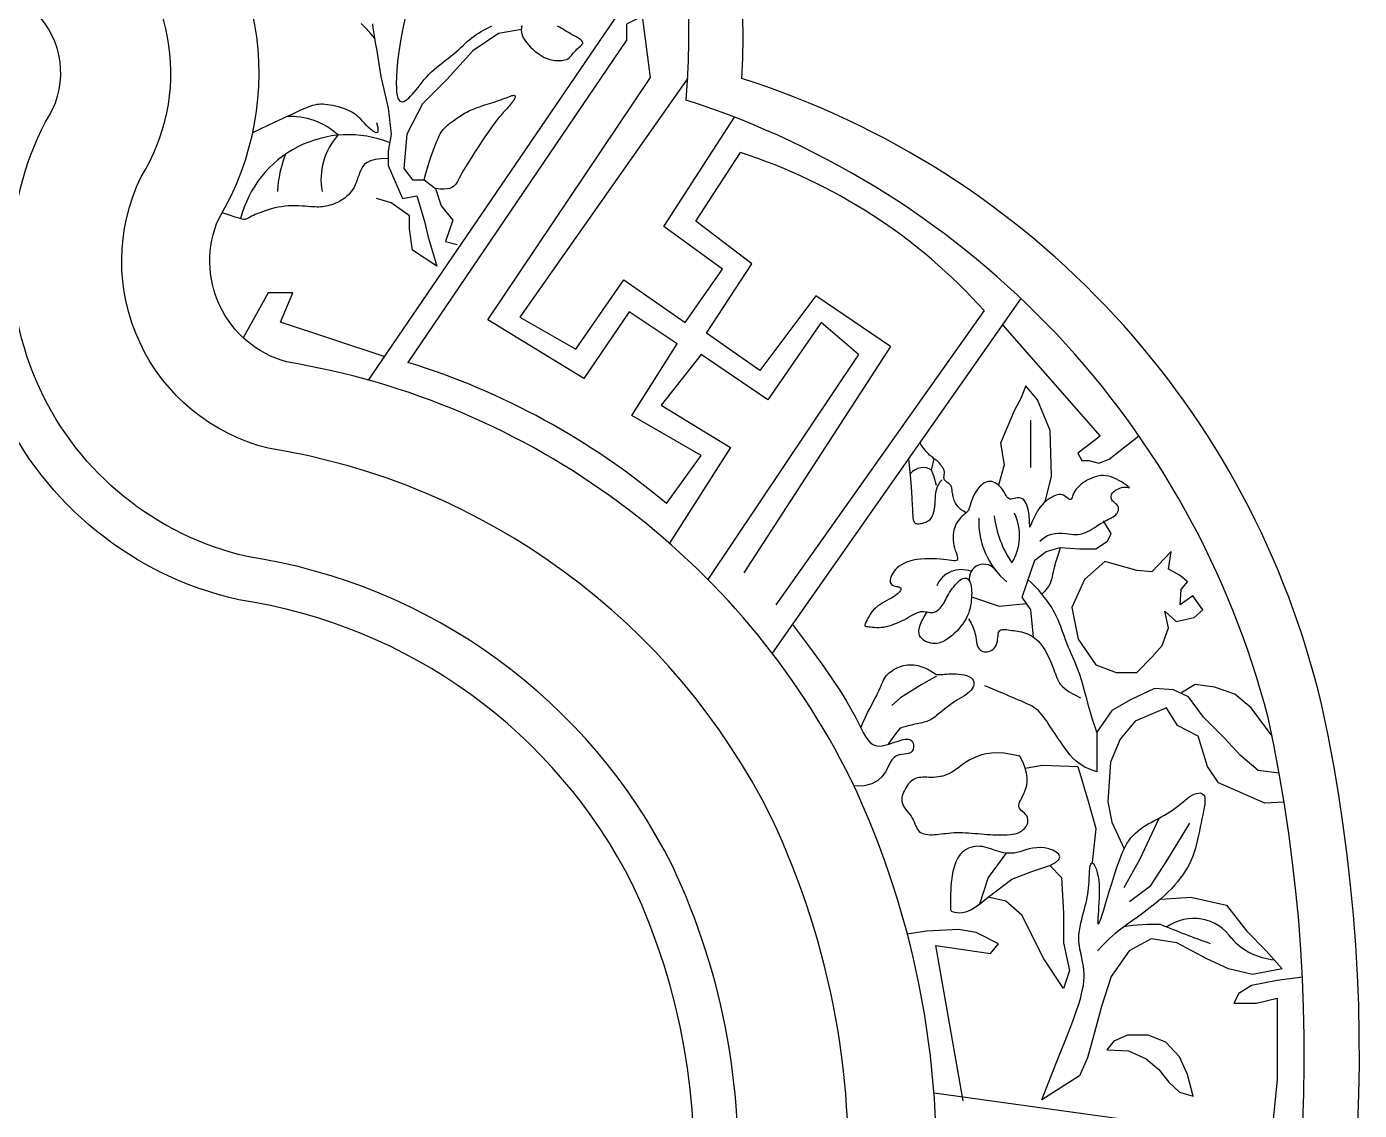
# Model space of a CAD drawing. Extents: x -66030 to 95157, y -13132 to 45879.
# Drawn here: x 25891 to 26495, y 13818 to 14310 of the extents above; entities that cross this region are included whole.
import ezdxf

# ---------------------------------------------------------------- set-up
doc = ezdxf.new("R2010")
doc.units = 0
doc.header["$LTSCALE"] = 100
doc.header["$MEASUREMENT"] = 0
for name, color, linetype in [('3', 11, 'CONTINUOUS'), ('4', 121, 'CONTINUOUS'), ('7', 105, 'CONTINUOUS')]:
    doc.layers.add(name, color=color, linetype=linetype)

# ---------------------------------------------------------------- blocks, each defined once
blk = doc.blocks.new('窗-064')
at = {"layer": '3'}
for points in [[(379.11, 1460.02, 0.125096), (82.51, 1540.83, 0.246226), (-582.47, 1150.55, 0.263392), (-638.54, 530.87, 0.244254), (-189.37, 119.63, 0.094728), (40.45, 107.47, 0.229302), (460.49, 195.21, 0.299851), (744.37, 931.32, 0.257018), (480.15, 1211.55, 0.245877)], [(258.21, 275.66, 0.056171), (374.67, 329.94, 0.100571), (525.28, 505.18, 0.264454), (554.96, 903.36, 0.241063), (298.76, 1092.72, -0.456969), (268.04, 1157.7, 0.370609), (239.49, 1323.16, 0.165573), (66.06, 1355.1, 0.181697), (-310.31, 1189.25, 0.216134), (-501.54, 799.61, 0.12446), (-434.82, 522.55, 0.140784), (-236.16, 321.06, 0.124254), (-143.2, 281.96, 0.146763), (39.28, 286.51, 0.143216)], [(227.97, 381.57, 0.05011), (312.04, 420.63, 0.099746), (431.49, 562.89, 0.267512), (456, 855.31, 0.244076), (277.18, 984.76, -0.494799), (172.3, 1212.21, 0.306539), (173.76, 1233.26, 0.151695), (77.53, 1245.54, 0.187203), (-236.76, 1107.29, 0.218426), (-391.56, 797.3, 0.123451), (-337.83, 574.45, 0.145516), (-174.96, 412.93, 0.15666), (-120.87, 390.01, 0.201741), (39.36, 405.81, 0.174671)]]:
    blk.add_lwpolyline(points, format="xyb", close=True, dxfattribs=at)
for points in [[(338.69, 1239.63), (336.56, 1242.22), (334.53, 1244.41), (332.62, 1246.24)], [(337.84, 1246.09), (338.02, 1244.34), (338.25, 1242.51), (338.52, 1240.61), (338.85, 1238.66), (339.25, 1236.67), (339.71, 1234.67)], [(476.8, 1291.08), (335.87, 1084.51)], [(352.88, 1250.42), (351.55, 1244.05), (350.52, 1238.39), (349.76, 1233.39), (349.22, 1229.03), (348.87, 1225.24), (348.68, 1221.99), (348.6, 1219.23), (348.64, 1216.93), (348.78, 1215.05), (349.01, 1213.56), (349.34, 1212.43), (349.74, 1211.62), (350.22, 1211.1), (350.76, 1210.84), (351.37, 1210.8), (352.03, 1210.95), (352.73, 1211.3), (353.48, 1211.8), (354.26, 1212.46), (355.07, 1213.24), (355.9, 1214.12), (356.75, 1215.1), (357.61, 1216.15), (358.49, 1217.26), (359.4, 1218.41), (360.34, 1219.59), (361.32, 1220.79), (362.34, 1221.98), (363.43, 1223.17), (364.57, 1224.32), (365.79, 1225.44), (367.05, 1226.53), (368.36, 1227.58), (369.68, 1228.61), (371, 1229.62), (372.3, 1230.61), (373.57, 1231.59), (374.78, 1232.57), (375.93, 1233.54), (377.02, 1234.51), (378.06, 1235.47), (379.06, 1236.4), (380.03, 1237.32), (381, 1238.2), (381.96, 1239.04), (382.93, 1239.83), (383.92, 1240.58), (384.93, 1241.29), (385.99, 1241.96), (387.08, 1242.61), (388.23, 1243.25), (389.43, 1243.88), (390.7, 1244.51), (392.05, 1245.15)], [(405.56, 1245.36), (405.48, 1244.67), (405.41, 1243.95), (405.38, 1243.2), (405.42, 1242.4), (405.56, 1241.56), (405.84, 1240.67), (406.28, 1239.73), (406.9, 1238.72), (407.68, 1237.68), (408.59, 1236.63), (409.59, 1235.59), (410.65, 1234.59), (411.74, 1233.64), (412.83, 1232.78), (413.88, 1232.02), (414.86, 1231.4), (415.79, 1230.89), (416.66, 1230.48), (417.49, 1230.17), (418.29, 1229.93), (419.07, 1229.75), (419.84, 1229.62), (420.61, 1229.53), (421.39, 1229.46), (422.17, 1229.42), (422.95, 1229.42), (423.71, 1229.46), (424.45, 1229.56), (425.16, 1229.73), (425.84, 1229.97), (426.48, 1230.29), (427.06, 1230.7), (427.61, 1231.18), (428.13, 1231.72), (428.62, 1232.3), (429.11, 1232.89), (429.59, 1233.49), (430.09, 1234.08), (430.6, 1234.63), (431.14, 1235.13), (431.68, 1235.6), (432.19, 1236.03), (432.64, 1236.43), (433, 1236.82), (433.23, 1237.21), (433.31, 1237.59), (433.21, 1237.99), (432.91, 1238.41), (432.42, 1238.84), (431.79, 1239.29), (431.04, 1239.75), (430.21, 1240.23), (429.33, 1240.71), (428.44, 1241.19), (427.56, 1241.68), (426.73, 1242.17), (425.93, 1242.65), (425.14, 1243.14), (424.35, 1243.63), (423.53, 1244.12), (422.66, 1244.61), (421.73, 1245.1)], [(471.27, 1028.45), (487, 1050.21), (455.54, 1068.34), (476.11, 1100.97), (454.33, 1115.47), (433.76, 1085.26), (390.19, 1111.85), (464.01, 1221.84), (460.38, 1249.63), (453.12, 1246.01), (453.12, 1238.76), (353.89, 1092.51)], [(405.4, 1243.57), (395.09, 1241.68), (383.36, 1233.87), (371.63, 1220.85), (360.55, 1209.79), (353.39, 1196.12), (352.08, 1180.5), (355.99, 1175.29), (361.21, 1175.29), (366.42, 1171.39), (369.03, 1163.58), (374.24, 1157.07), (370.98, 1147.31), (376.19, 1146)], [(339.48, 1235.67), (341.66, 1222.15), (344.91, 1207.83), (346.22, 1196.12), (344.91, 1188.31), (344.91, 1181.8), (351.43, 1166.83), (351.43, 1166.83), (357.95, 1168.13), (361.21, 1157.07), (363.16, 1149.26), (365.12, 1142.75), (367.07, 1136.24)], [(480.94, 1221.51), (404.71, 1113.06), (430.13, 1098.55), (451.91, 1129.98), (479.74, 1110.64), (496.68, 1134.81), (470.06, 1154.15), (502.2, 1203.73)], [(361.21, 1175.29), (362.02, 1178.15), (362.82, 1180.83), (363.6, 1183.33), (364.35, 1185.63), (365.07, 1187.74), (365.75, 1189.65), (366.39, 1191.35), (367, 1192.85), (367.56, 1194.14), (368.08, 1195.23), (368.58, 1196.17), (369.05, 1196.96), (369.51, 1197.64), (369.97, 1198.22), (370.43, 1198.75), (370.9, 1199.23), (371.4, 1199.69), (371.91, 1200.13), (372.43, 1200.57), (372.98, 1200.99), (373.54, 1201.42), (374.11, 1201.84), (374.69, 1202.26), (375.29, 1202.68), (375.9, 1203.11), (376.52, 1203.55), (377.16, 1203.98), (377.81, 1204.42), (378.49, 1204.85), (379.19, 1205.28), (379.92, 1205.69), (380.68, 1206.1), (381.47, 1206.5), (382.29, 1206.88), (383.15, 1207.25), (384.03, 1207.61), (384.95, 1207.96), (385.89, 1208.31), (386.86, 1208.65), (387.85, 1208.99), (388.86, 1209.32), (389.89, 1209.65), (390.93, 1209.98), (391.98, 1210.31), (393.02, 1210.65), (394.06, 1210.99), (395.08, 1211.34), (396.09, 1211.69), (397.06, 1212.06), (397.99, 1212.42), (398.88, 1212.76), (399.69, 1213.07), (400.43, 1213.33), (401.08, 1213.53), (401.62, 1213.65), (402.04, 1213.69), (402.34, 1213.63), (402.52, 1213.47), (402.58, 1213.23), (402.55, 1212.91), (402.43, 1212.53), (402.22, 1212.09), (401.95, 1211.61), (401.61, 1211.09), (401.23, 1210.54), (400.8, 1209.97), (400.34, 1209.39), (399.84, 1208.8), (399.33, 1208.2), (398.8, 1207.6), (398.26, 1207), (397.73, 1206.42), (397.19, 1205.85), (396.64, 1205.25), (396.04, 1204.59), (395.39, 1203.82), (394.64, 1202.91), (393.78, 1201.8), (392.78, 1200.47), (391.63, 1198.87), (390.3, 1196.98), (388.84, 1194.85), (387.3, 1192.56), (385.72, 1190.19), (384.17, 1187.81), (382.69, 1185.5), (381.33, 1183.33), (380.14, 1181.38), (379.17, 1179.7), (378.38, 1178.29), (377.74, 1177.1), (377.22, 1176.1), (376.78, 1175.25), (376.39, 1174.53), (376, 1173.9), (375.59, 1173.33), (375.12, 1172.78), (374.54, 1172.27), (373.82, 1171.83), (372.9, 1171.48), (371.74, 1171.24), (370.3, 1171.13), (368.54, 1171.17), (366.42, 1171.39)], [(339.7, 1201.33), (340.2, 1199.08), (340.28, 1197.63), (340.02, 1196.87), (339.47, 1196.68), (338.72, 1196.93), (337.82, 1197.53), (336.86, 1198.34), (335.9, 1199.27), (335, 1200.19), (334.14, 1201.11), (333.31, 1202), (332.48, 1202.86), (331.63, 1203.68), (330.74, 1204.47), (329.78, 1205.2), (328.73, 1205.88), (327.58, 1206.5), (326.34, 1207.06), (325.04, 1207.57), (323.71, 1208.01), (322.36, 1208.4), (321.04, 1208.73), (319.75, 1209.02), (318.52, 1209.24), (317.39, 1209.42), (316.32, 1209.55), (315.32, 1209.61), (314.36, 1209.62), (313.42, 1209.57), (312.49, 1209.46), (311.56, 1209.28), (310.6, 1209.03), (309.6, 1208.71), (308.56, 1208.33), (307.48, 1207.89), (306.36, 1207.41), (305.2, 1206.89), (304, 1206.34), (302.76, 1205.76), (301.47, 1205.18), (300.14, 1204.58), (298.69, 1203.93), (297.04, 1203.19), (295.14, 1202.31), (292.9, 1201.26), (290.24, 1199.99), (287.1, 1198.45), (283.39, 1196.6)], [(572.92, 1099.76), (539.04, 1122.73), (513.62, 1088.88), (489.42, 1105.81), (509.99, 1137.23), (484.58, 1156.57), (504.89, 1187.73)], [(344.91, 1185.05), (341.62, 1184.92), (338.99, 1184.55), (336.95, 1183.98), (335.41, 1183.24), (334.26, 1182.38), (333.44, 1181.42), (332.84, 1180.4), (332.37, 1179.36), (331.96, 1178.33), (331.59, 1177.32), (331.23, 1176.33), (330.88, 1175.35), (330.53, 1174.4), (330.15, 1173.48), (329.74, 1172.58), (329.28, 1171.71), (328.76, 1170.87), (328.18, 1170.07), (327.55, 1169.3), (326.87, 1168.57), (326.15, 1167.88), (325.38, 1167.23), (324.58, 1166.63), (323.74, 1166.07), (322.87, 1165.57), (321.98, 1165.11), (321.07, 1164.71), (320.17, 1164.35), (319.26, 1164.04), (318.38, 1163.77), (317.51, 1163.54), (316.68, 1163.36), (315.88, 1163.22), (315.1, 1163.11), (314.33, 1163.04), (313.53, 1163.01), (312.69, 1163), (311.79, 1163.02), (310.81, 1163.07), (309.73, 1163.14), (308.53, 1163.23), (307.22, 1163.33), (305.83, 1163.42), (304.36, 1163.5), (302.84, 1163.54), (301.28, 1163.54), (299.7, 1163.48), (298.11, 1163.36), (296.52, 1163.16), (294.96, 1162.89), (293.44, 1162.56), (291.96, 1162.18), (290.53, 1161.77), (289.17, 1161.33), (287.89, 1160.88), (286.7, 1160.43), (285.61, 1159.99), (284.62, 1159.56), (283.73, 1159.16), (282.94, 1158.78), (282.25, 1158.43), (281.65, 1158.11), (281.14, 1157.84), (280.73, 1157.61), (280.39, 1157.44), (280.01, 1157.35), (279.45, 1157.37), (278.6, 1157.55), (277.32, 1157.9), (275.48, 1158.46), (272.94, 1159.27), (269.58, 1160.35)], [(367.07, 1136.24), (355.99, 1143.4), (354.69, 1153.16), (354.69, 1159.02), (346.22, 1164.88), (339.7, 1166.83)], [(343.16, 1095.21), (296.02, 1110.7), (301.58, 1124.03), (290.46, 1124.03), (279.17, 1103.69)], [(632.19, 1121.5), (519.32, 960.5)], [(615.42, 1116.05), (520.88, 982.52)], [(558.4, 1096.14), (541.46, 1110.64), (517.25, 1075.59), (487, 1096.14), (468.85, 1073.17), (500.31, 1053.83), (472.59, 1010.45)], [(623.78, 1109.5), (668.21, 1059.05), (658.03, 1051.35), (659.88, 1047.96), (662.97, 1047.96), (667.6, 1046.72), (672.23, 1048.57), (677.16, 1052.58), (685.73, 1059.21)], [(558.4, 1096.14), (490.04, 994.03)], [(572.92, 1099.76), (506.36, 997.03)], [(643.23, 1029.28), (645.99, 1040.82), (645.41, 1061.61), (639.63, 1075.47), (634.43, 1081.83), (632.11, 1076.05), (629.22, 1070.85), (622.86, 1055.84), (624.6, 1046.02), (622.02, 1036.86)], [(636.74, 1044.86), (636.74, 1054.68), (636.74, 1066.23)], [(607.25, 1024.26), (606.09, 1024.99), (605.12, 1025.67), (604.33, 1026.31), (603.69, 1026.93), (603.18, 1027.53), (602.77, 1028.11), (602.44, 1028.69), (602.17, 1029.27), (601.94, 1029.85), (601.74, 1030.43), (601.57, 1031.01), (601.42, 1031.59), (601.3, 1032.16), (601.2, 1032.71), (601.11, 1033.24), (601.04, 1033.75), (600.98, 1034.24), (600.92, 1034.69), (600.85, 1035.13), (600.77, 1035.54), (600.66, 1035.93), (600.51, 1036.3), (600.31, 1036.65), (600.06, 1036.98), (599.75, 1037.3), (599.39, 1037.6), (599.01, 1037.9), (598.62, 1038.2), (598.25, 1038.49), (597.91, 1038.79), (597.62, 1039.11), (597.4, 1039.43), (597.27, 1039.78), (597.22, 1040.14), (597.22, 1040.51), (597.26, 1040.89), (597.32, 1041.27), (597.39, 1041.66), (597.44, 1042.05), (597.46, 1042.43), (597.44, 1042.81), (597.37, 1043.17), (597.27, 1043.53), (597.13, 1043.89), (596.96, 1044.24), (596.77, 1044.58), (596.56, 1044.92), (596.34, 1045.26), (596.1, 1045.59), (595.86, 1045.92), (595.61, 1046.25), (595.34, 1046.57), (595.06, 1046.88), (594.77, 1047.19), (594.45, 1047.5), (594.11, 1047.79), (593.76, 1048.08), (593.38, 1048.37), (592.98, 1048.67), (592.56, 1048.97), (592.13, 1049.3), (591.68, 1049.66), (591.21, 1050.04), (590.72, 1050.48), (590.22, 1050.95), (589.71, 1051.49), (589.18, 1052.08), (588.64, 1052.74), (588.08, 1053.46), (587.52, 1054.26), (586.94, 1055.14), (586.35, 1056.1)], [(581.15, 1048.68), (581.73, 1042.8), (582.16, 1037.89), (582.47, 1033.84), (582.68, 1030.56), (582.82, 1027.92), (582.91, 1025.84), (582.99, 1024.21), (583.07, 1022.92), (583.18, 1021.89), (583.32, 1021.07), (583.51, 1020.44), (583.74, 1019.97), (584.03, 1019.65), (584.37, 1019.45), (584.78, 1019.34), (585.25, 1019.31), (585.79, 1019.32), (586.39, 1019.37), (587.02, 1019.47), (587.67, 1019.62), (588.32, 1019.8), (588.95, 1020.02), (589.54, 1020.28), (590.07, 1020.57), (590.53, 1020.9), (590.93, 1021.26), (591.26, 1021.65), (591.54, 1022.04), (591.78, 1022.45), (591.98, 1022.87), (592.15, 1023.28), (592.29, 1023.69), (592.43, 1024.08), (592.55, 1024.47), (592.66, 1024.85), (592.76, 1025.22), (592.84, 1025.6), (592.92, 1025.99), (592.99, 1026.39), (593.05, 1026.8), (593.1, 1027.23), (593.14, 1027.69), (593.18, 1028.19), (593.22, 1028.72), (593.26, 1029.31), (593.3, 1029.95), (593.35, 1030.65), (593.41, 1031.43), (593.47, 1032.28), (593.58, 1033.2), (593.75, 1034.17), (594, 1035.17), (594.37, 1036.2), (594.88, 1037.22), (595.55, 1038.24), (596.42, 1039.23)], [(593.82, 1036.63), (592.61, 1040.96), (591.57, 1043.56), (592.79, 1048.81)], [(591.57, 1043.56), (590.52, 1044.25), (589.33, 1044.65), (588.05, 1044.78), (586.72, 1044.66), (585.39, 1044.3), (584.11, 1043.72), (582.91, 1042.94), (581.84, 1041.98)], [(640.79, 1011.36), (642.53, 1012.85), (644.28, 1013.89), (646.02, 1014.56), (647.72, 1014.92), (649.37, 1015.04), (650.93, 1015), (652.4, 1014.86), (653.75, 1014.69), (654.97, 1014.54), (656.07, 1014.45), (657.07, 1014.41), (658.01, 1014.44), (658.9, 1014.53), (659.76, 1014.71), (660.62, 1014.96), (661.51, 1015.31), (662.43, 1015.75), (663.39, 1016.28), (664.38, 1016.86), (665.38, 1017.48), (666.38, 1018.11), (667.38, 1018.75), (668.36, 1019.36), (669.32, 1019.93), (670.24, 1020.44), (671.11, 1020.9), (671.95, 1021.33), (672.72, 1021.72), (673.44, 1022.11), (674.1, 1022.49), (674.68, 1022.88), (675.19, 1023.3), (675.62, 1023.75), (675.97, 1024.23), (676.23, 1024.72), (676.41, 1025.23), (676.5, 1025.73), (676.51, 1026.22), (676.43, 1026.7), (676.25, 1027.15), (676, 1027.57), (675.67, 1027.96), (675.29, 1028.32), (674.89, 1028.68), (674.49, 1029.03), (674.1, 1029.38), (673.75, 1029.75), (673.46, 1030.14), (673.25, 1030.54), (673.12, 1030.98), (673.07, 1031.42), (673.11, 1031.88), (673.23, 1032.34), (673.45, 1032.8), (673.75, 1033.26), (674.13, 1033.7), (674.61, 1034.12), (675.16, 1034.52), (675.77, 1034.88), (676.42, 1035.2), (677.1, 1035.47), (677.79, 1035.69), (678.48, 1035.84), (679.15, 1035.91), (679.77, 1035.91), (680.34, 1035.86), (680.82, 1035.79), (681.19, 1035.72), (681.43, 1035.69), (681.5, 1035.72), (681.39, 1035.85), (681.07, 1036.1), (680.53, 1036.5), (679.78, 1037.01), (678.87, 1037.61), (677.83, 1038.25), (676.7, 1038.89), (675.5, 1039.51), (674.28, 1040.07), (673.07, 1040.53), (671.9, 1040.86), (670.77, 1041.07), (669.67, 1041.15), (668.59, 1041.12), (667.53, 1040.99), (666.49, 1040.76), (665.44, 1040.45), (664.4, 1040.05), (663.35, 1039.58), (662.31, 1039.05), (661.29, 1038.46), (660.32, 1037.81), (659.4, 1037.12), (658.56, 1036.4), (657.81, 1035.64), (657.17, 1034.85), (656.65, 1034.05), (656.24, 1033.26), (655.9, 1032.51), (655.63, 1031.82), (655.39, 1031.22), (655.17, 1030.74), (654.93, 1030.4), (654.67, 1030.23), (654.35, 1030.25), (653.98, 1030.43), (653.56, 1030.72), (653.1, 1031.09), (652.59, 1031.48), (652.04, 1031.87), (651.44, 1032.2), (650.81, 1032.45), (650.14, 1032.56), (649.44, 1032.55), (648.7, 1032.42), (647.94, 1032.18), (647.14, 1031.84), (646.32, 1031.42), (645.47, 1030.91), (644.59, 1030.33), (643.7, 1029.67), (642.77, 1028.89), (641.8, 1027.9), (640.79, 1026.66), (639.73, 1025.08), (638.61, 1023.11), (637.42, 1020.68), (636.16, 1017.72)], [(636.16, 1017.72), (636.1, 1020.55), (635.91, 1023), (635.6, 1025.08), (635.2, 1026.81), (634.71, 1028.21), (634.15, 1029.31), (633.52, 1030.12), (632.84, 1030.66), (632.11, 1030.96), (631.37, 1031.07), (630.61, 1031.03), (629.85, 1030.9), (629.12, 1030.73), (628.42, 1030.58), (627.78, 1030.49), (627.2, 1030.52), (626.69, 1030.71), (626.25, 1031.05), (625.85, 1031.51), (625.48, 1032.07), (625.1, 1032.71), (624.72, 1033.4), (624.3, 1034.13), (623.83, 1034.85), (623.28, 1035.56), (622.68, 1036.24), (622.02, 1036.86), (621.31, 1037.4), (620.56, 1037.86), (619.77, 1038.21), (618.96, 1038.43), (618.14, 1038.51), (617.3, 1038.43), (616.47, 1038.2), (615.65, 1037.83), (614.84, 1037.33), (614.06, 1036.71), (613.31, 1035.99), (612.62, 1035.18), (611.97, 1034.27), (611.39, 1033.3), (610.87, 1032.29), (610.4, 1031.26), (609.99, 1030.24), (609.64, 1029.27), (609.34, 1028.36), (609.09, 1027.55), (608.89, 1026.86), (608.73, 1026.32), (608.59, 1025.9), (608.46, 1025.57), (608.32, 1025.31), (608.15, 1025.08), (607.92, 1024.85), (607.63, 1024.58), (607.25, 1024.26), (606.76, 1023.86), (606.2, 1023.36), (605.58, 1022.78), (604.92, 1022.12), (604.27, 1021.38), (603.63, 1020.55), (603.04, 1019.65), (602.53, 1018.68), (602.11, 1017.64), (601.78, 1016.53), (601.55, 1015.38), (601.42, 1014.2), (601.37, 1013.01), (601.41, 1011.8), (601.54, 1010.61), (601.75, 1009.44), (602.04, 1008.3), (602.37, 1007.22), (602.72, 1006.21), (603.03, 1005.29), (603.28, 1004.47), (603.44, 1003.77), (603.45, 1003.2), (603.3, 1002.8), (602.94, 1002.55), (602.39, 1002.45), (601.65, 1002.47), (600.73, 1002.57), (599.65, 1002.73), (598.4, 1002.92), (597.02, 1003.11), (595.49, 1003.28), (593.84, 1003.39), (592.1, 1003.45), (590.31, 1003.45), (588.49, 1003.37), (586.69, 1003.23), (584.93, 1003.01), (583.26, 1002.7), (581.71, 1002.32), (580.3, 1001.84), (579.04, 1001.28), (577.92, 1000.66), (576.93, 999.98), (576.05, 999.26), (575.3, 998.5), (574.65, 997.72), (574.09, 996.92), (573.63, 996.13), (573.27, 995.35), (573.01, 994.6), (572.85, 993.89), (572.81, 993.24), (572.89, 992.65), (573.09, 992.14), (573.42, 991.73), (573.88, 991.42), (574.43, 991.19), (575.04, 991.02), (575.67, 990.88), (576.28, 990.76), (576.82, 990.62), (577.26, 990.43), (577.56, 990.19), (577.69, 989.85), (577.65, 989.45), (577.45, 988.98), (577.09, 988.45), (576.6, 987.9), (575.98, 987.32), (575.24, 986.73), (574.38, 986.14), (573.43, 985.57), (572.41, 985.01), (571.34, 984.44), (570.24, 983.85), (569.14, 983.22), (568.07, 982.56), (567.04, 981.83), (566.09, 981.04), (565.24, 980.18), (564.48, 979.26), (563.81, 978.32), (563.23, 977.38), (562.73, 976.48), (562.31, 975.63), (561.96, 974.89), (561.68, 974.26), (561.47, 973.77), (561.34, 973.41), (561.28, 973.15), (561.32, 972.98), (561.45, 972.87), (561.69, 972.8), (562.04, 972.74), (562.52, 972.68), (563.13, 972.59), (563.85, 972.5), (564.68, 972.4), (565.59, 972.32), (566.58, 972.27), (567.64, 972.26), (568.74, 972.31), (569.88, 972.43), (571.03, 972.63), (572.2, 972.91), (573.38, 973.26), (574.55, 973.67), (575.72, 974.13), (576.87, 974.64), (578, 975.18), (579.11, 975.75), (580.17, 976.33), (581.2, 976.91), (582.2, 977.48), (583.15, 978.01), (584.08, 978.48), (584.96, 978.89), (585.81, 979.2), (586.62, 979.41), (587.4, 979.49), (588.15, 979.48), (588.86, 979.4), (589.55, 979.28), (590.22, 979.16), (590.87, 979.05), (591.5, 979), (592.12, 979.02), (592.73, 979.14), (593.32, 979.37), (593.9, 979.68), (594.47, 980.07), (595.01, 980.52), (595.52, 981.04), (596, 981.6), (596.45, 982.2), (596.87, 982.82), (597.27, 983.48), (597.65, 984.16), (598.03, 984.88), (598.43, 985.63), (598.85, 986.41), (599.31, 987.22), (599.83, 988.07), (600.4, 988.95), (601.02, 989.84), (601.68, 990.72), (602.37, 991.57), (603.07, 992.36), (603.77, 993.06), (604.46, 993.66), (605.13, 994.13), (605.76, 994.45), (606.35, 994.63), (606.91, 994.66), (607.42, 994.57), (607.88, 994.34), (608.3, 994), (608.67, 993.54), (608.98, 992.98), (609.25, 992.32), (609.46, 991.56), (609.62, 990.73), (609.73, 989.83), (609.8, 988.86), (609.82, 987.83), (609.81, 986.77), (609.75, 985.66), (609.66, 984.53), (609.53, 983.38), (609.33, 982.2), (609.08, 981.02), (608.75, 979.82), (608.34, 978.62), (607.85, 977.42), (607.25, 976.23), (606.55, 975.04), (605.75, 973.88), (604.89, 972.75), (603.97, 971.66), (603.02, 970.62), (602.04, 969.65), (601.07, 968.76), (600.12, 967.95), (599.19, 967.24), (598.3, 966.63), (597.42, 966.12), (596.56, 965.7), (595.7, 965.38), (594.84, 965.15), (593.97, 965.01), (593.08, 964.97), (592.17, 965.01), (591.24, 965.15), (590.33, 965.37), (589.45, 965.69), (588.62, 966.09), (587.86, 966.59), (587.19, 967.18), (586.62, 967.85), (586.19, 968.63), (585.91, 969.52), (585.83, 970.57), (585.98, 971.81), (586.4, 973.27), (587.12, 974.99), (588.18, 976.99), (589.61, 979.31)], [(632.69, 985.95), (636.74, 997.5), (638.47, 1002.7), (643.68, 1006.74), (650.04, 1008.48), (658.71, 1007.9), (666.23, 1007.9), (671.44, 1011.36), (673.17, 1014.83), (669.7, 1020.61)], [(650.04, 1008.48), (649.21, 1005.84), (648.52, 1003.59), (647.95, 1001.67), (647.49, 1000.04), (647.13, 998.64), (646.83, 997.44), (646.58, 996.38), (646.37, 995.42), (646.17, 994.51), (645.95, 993.63), (645.66, 992.75), (645.26, 991.84), (644.72, 990.88), (643.98, 989.85), (643.01, 988.72), (641.77, 987.46)], [(700.35, 1006.74), (691.68, 997.5), (684.74, 998.08), (670.28, 1002.12), (661.03, 994.04), (655.24, 981.33), (658.14, 966.89), (666.23, 955.34), (675.48, 951.87), (684.74, 951.87), (691.68, 958.81), (696.3, 964), (699.19, 972.09), (697.46, 979.6), (702.66, 974.98), (710.76, 976.71), (714.81, 980.18), (710.18, 986.53), (704.4, 982.49), (704.98, 989.42), (707.87, 992.88), (704.4, 995.77), (699.19, 998.66), (699.19, 998.66), (700.35, 1006.74)], [(666.7, 924.7), (665.68, 927.51), (664.72, 930.5), (663.8, 933.59), (662.93, 936.74), (662.08, 939.86), (661.26, 942.91), (660.45, 945.81), (659.65, 948.51), (658.86, 950.96), (658.07, 953.18), (657.29, 955.19), (656.52, 957.05), (655.77, 958.77), (655.05, 960.4), (654.35, 961.97), (653.69, 963.52), (653.07, 965.07), (652.48, 966.62), (651.91, 968.17), (651.36, 969.69), (650.82, 971.18), (650.29, 972.63), (649.75, 974.03), (649.21, 975.37), (648.64, 976.64), (648.06, 977.85), (647.45, 979.02), (646.82, 980.14), (646.15, 981.24), (645.45, 982.33), (644.71, 983.41), (643.92, 984.51), (643.09, 985.63), (642.2, 986.76), (641.26, 987.92), (640.25, 989.09), (639.18, 990.27), (638.02, 991.47), (636.79, 992.67), (635.47, 993.88)], [(610.14, 985.95), (622.28, 981.91), (634.72, 983.06)], [(637.9, 968.05), (636.74, 980.18), (632.69, 985.95)], [(608.4, 976.13), (609.54, 974.25), (610.38, 972.5), (610.97, 970.89), (611.37, 969.4), (611.65, 968.04), (611.84, 966.81), (612.01, 965.71), (612.21, 964.73), (612.49, 963.87), (612.84, 963.13), (613.27, 962.5), (613.76, 962), (614.31, 961.61), (614.9, 961.33), (615.54, 961.17), (616.21, 961.12), (616.91, 961.17), (617.61, 961.33), (618.31, 961.59), (618.98, 961.95), (619.61, 962.4), (620.17, 962.94), (620.65, 963.58), (621.03, 964.29), (621.3, 965.09), (621.48, 965.93), (621.6, 966.8), (621.69, 967.66), (621.78, 968.49), (621.88, 969.25), (622.04, 969.91), (622.28, 970.45), (622.62, 970.85), (623.06, 971.11), (623.59, 971.26), (624.2, 971.32), (624.87, 971.3), (625.6, 971.24), (626.38, 971.14), (627.2, 971.03), (628.04, 970.93), (628.91, 970.82), (629.79, 970.71), (630.69, 970.57), (631.6, 970.41), (632.51, 970.22), (633.42, 969.98), (634.33, 969.68), (635.23, 969.33), (636.11, 968.91), (636.98, 968.42), (637.84, 967.87), (638.66, 967.25), (639.47, 966.56), (640.24, 965.8), (640.98, 964.97), (641.69, 964.07), (642.35, 963.11), (642.99, 962.1), (643.58, 961.07), (644.14, 960.01), (644.67, 958.96), (645.15, 957.91), (645.61, 956.88), (646.02, 955.89), (646.41, 954.92), (646.78, 953.98), (647.12, 953.06), (647.46, 952.15), (647.8, 951.24), (648.14, 950.33), (648.5, 949.42), (648.88, 948.49), (649.37, 947.53), (650.05, 946.53), (651, 945.47), (652.32, 944.33), (654.08, 943.1), (656.38, 941.77), (659.29, 940.32)], [(528.46, 973.53), (535.74, 963.97), (541.65, 955.89), (546.38, 949.13), (550.1, 943.51), (552.97, 938.86), (555.17, 935.02), (556.88, 931.81), (558.27, 929.06), (559.49, 926.64), (560.61, 924.52), (561.66, 922.71), (562.71, 921.21), (563.78, 920.02), (564.92, 919.16), (566.18, 918.63), (567.6, 918.44), (569.21, 918.57), (570.96, 918.95), (572.79, 919.5), (574.65, 920.12), (576.45, 920.72), (578.16, 921.22), (579.69, 921.52), (581, 921.55), (582.02, 921.23), (582.77, 920.62), (583.25, 919.8), (583.48, 918.86), (583.46, 917.87), (583.23, 916.92), (582.78, 916.09), (582.13, 915.46), (581.3, 915.07), (580.33, 914.87), (579.24, 914.77), (578.1, 914.65), (576.93, 914.42), (575.77, 914), (574.66, 913.28), (573.65, 912.16), (572.74, 910.6), (571.8, 908.72), (570.67, 906.68), (569.19, 904.66), (567.19, 902.83), (564.51, 901.36), (560.99, 900.41), (556.46, 900.16)], [(559.49, 926.64), (560.54, 929.23), (561.57, 931.55), (562.57, 933.63), (563.53, 935.5), (564.43, 937.19), (565.27, 938.72), (566.03, 940.12), (566.71, 941.4), (567.29, 942.61), (567.8, 943.74), (568.25, 944.79), (568.66, 945.78), (569.05, 946.71), (569.43, 947.58), (569.84, 948.39), (570.27, 949.15), (570.76, 949.86), (571.3, 950.53), (571.89, 951.16), (572.52, 951.74), (573.2, 952.28), (573.91, 952.78), (574.66, 953.24), (575.44, 953.66), (576.26, 954.04), (577.1, 954.37), (577.97, 954.66), (578.86, 954.91), (579.77, 955.09), (580.69, 955.22), (581.63, 955.29), (582.58, 955.29), (583.54, 955.23), (584.49, 955.1), (585.43, 954.92), (586.36, 954.69), (587.25, 954.42), (588.1, 954.11), (588.9, 953.77), (589.64, 953.41), (590.31, 953.04), (590.93, 952.66), (591.51, 952.29), (592.05, 951.93), (592.57, 951.61), (593.09, 951.34), (593.61, 951.11), (594.15, 950.95), (594.72, 950.86), (595.33, 950.84), (595.99, 950.86), (596.71, 950.92), (597.5, 951), (598.37, 951.08), (599.33, 951.15), (600.39, 951.2), (601.54, 951.21), (602.77, 951.17), (604.02, 951.08), (605.27, 950.93), (606.47, 950.71), (607.59, 950.41), (608.58, 950.03), (609.41, 949.56), (610.05, 948.99), (610.5, 948.34), (610.76, 947.62), (610.85, 946.86), (610.76, 946.08), (610.52, 945.28), (610.12, 944.5), (609.57, 943.74), (608.89, 943.02), (608.1, 942.35), (607.21, 941.7), (606.24, 941.07), (605.23, 940.45), (604.19, 939.83), (603.14, 939.21), (602.11, 938.58), (601.11, 937.92), (600.15, 937.25), (599.24, 936.57), (598.36, 935.89), (597.51, 935.22), (596.71, 934.57), (595.94, 933.93), (595.22, 933.33), (594.53, 932.77), (593.87, 932.24), (593.23, 931.75), (592.61, 931.3), (592, 930.89), (591.39, 930.52), (590.77, 930.19), (590.13, 929.89), (589.47, 929.63), (588.79, 929.41), (588.09, 929.2), (587.36, 929.02), (586.61, 928.85), (585.84, 928.68), (585.04, 928.51), (584.22, 928.33), (583.38, 928.14), (582.54, 927.94), (581.7, 927.74), (580.9, 927.54), (580.14, 927.34), (579.45, 927.16), (578.83, 927), (578.32, 926.86), (577.9, 926.74), (577.52, 926.56), (577.11, 926.23), (576.59, 925.66), (575.88, 924.76), (574.91, 923.45), (573.6, 921.64), (571.88, 919.22)], [(593.82, 950.13), (586.93, 946.2), (577.58, 940.3), (573.64, 936.86)], [(666.7, 906.74), (663.7, 907.75), (661.16, 908.91), (659.02, 910.18), (657.22, 911.55), (655.71, 912.98), (654.41, 914.44), (653.27, 915.92), (652.24, 917.37), (651.25, 918.78), (650.3, 920.14), (649.38, 921.46), (648.5, 922.74), (647.66, 923.97), (646.85, 925.18), (646.06, 926.35), (645.31, 927.48), (644.59, 928.59), (643.88, 929.66), (643.17, 930.7), (642.46, 931.69), (641.72, 932.63), (640.94, 933.52), (640.11, 934.35), (639.22, 935.12), (638.25, 935.82), (637.21, 936.47), (636.1, 937.08), (634.93, 937.65), (633.71, 938.2), (632.44, 938.75), (631.12, 939.3), (629.76, 939.87), (628.36, 940.46), (626.91, 941.09), (625.39, 941.76), (623.76, 942.46), (622.02, 943.21), (620.13, 944.01), (618.09, 944.85), (615.86, 945.75)], [(749.38, 906.16), (739.87, 907.36), (731.81, 914.17), (724.37, 922.22), (715.07, 931.51), (708.25, 940.8), (701.43, 943.89), (692.75, 944.51), (682.2, 939.56), (673.52, 934.61), (666.7, 924.7), (666.7, 914.17), (666.7, 906.74)], [(746.16, 922.86), (736.77, 935.84), (729.33, 942.04), (720.03, 945.13), (711.35, 946.37), (704.84, 942.35)], [(751.63, 893.01), (742.97, 892.49), (721.89, 901.78), (716.93, 909.21), (712.59, 922.84), (703.29, 927.79), (698.33, 935.84), (684.07, 929.65), (677.24, 921.6), (672.9, 911.07), (671.66, 893.11), (673.52, 883.82), (679.04, 871.79)], [(631.72, 913.82), (627.88, 914.65), (624.48, 915.13), (621.45, 915.32), (618.76, 915.23), (616.38, 914.92), (614.25, 914.42), (612.33, 913.76), (610.6, 912.99), (609, 912.14), (607.52, 911.24), (606.14, 910.31), (604.84, 909.38), (603.61, 908.47), (602.43, 907.62), (601.28, 906.84), (600.15, 906.16), (599.02, 905.6), (597.9, 905.16), (596.78, 904.81), (595.68, 904.56), (594.59, 904.39), (593.51, 904.28), (592.46, 904.22), (591.43, 904.21), (590.43, 904.22), (589.46, 904.24), (588.52, 904.26), (587.62, 904.26), (586.75, 904.23), (585.91, 904.14), (585.12, 903.99), (584.37, 903.76), (583.65, 903.43), (582.98, 903.01), (582.35, 902.51), (581.75, 901.94), (581.19, 901.3), (580.67, 900.61), (580.17, 899.87), (579.71, 899.1), (579.27, 898.3), (578.88, 897.48), (578.55, 896.63), (578.3, 895.78), (578.13, 894.92), (578.08, 894.06), (578.15, 893.2), (578.35, 892.35), (578.71, 891.51), (579.18, 890.68), (579.75, 889.86), (580.38, 889.04), (581.04, 888.23), (581.69, 887.4), (582.31, 886.58), (582.86, 885.74), (583.33, 884.89), (583.72, 884.04), (584.06, 883.21), (584.39, 882.4), (584.72, 881.63), (585.08, 880.93), (585.51, 880.29), (586.02, 879.73), (586.64, 879.27), (587.35, 878.91), (588.15, 878.62), (589.03, 878.42), (589.95, 878.28), (590.92, 878.21), (591.92, 878.2), (592.93, 878.23), (593.95, 878.31), (594.97, 878.41), (596.01, 878.54), (597.07, 878.68), (598.15, 878.82), (599.28, 878.95), (600.44, 879.06), (601.65, 879.13), (602.92, 879.17), (604.23, 879.17), (605.59, 879.14), (606.97, 879.08), (608.38, 879), (609.79, 878.9), (611.21, 878.79), (612.63, 878.68), (614.03, 878.57), (615.42, 878.46), (616.79, 878.36), (618.15, 878.27), (619.5, 878.19), (620.83, 878.13), (622.15, 878.1), (623.45, 878.08), (624.74, 878.1), (626, 878.15), (627.23, 878.26), (628.41, 878.42), (629.54, 878.65), (630.6, 878.97), (631.58, 879.37), (632.47, 879.88), (633.26, 880.5), (633.95, 881.2), (634.51, 881.98), (634.95, 882.79), (635.24, 883.63), (635.39, 884.47), (635.37, 885.28), (635.18, 886.04), (634.81, 886.74), (634.31, 887.38), (633.73, 887.98), (633.11, 888.55), (632.5, 889.11), (631.96, 889.67), (631.53, 890.24), (631.27, 890.84), (631.2, 891.49), (631.31, 892.18), (631.57, 892.93), (631.94, 893.75), (632.4, 894.65), (632.92, 895.64), (633.45, 896.72), (633.97, 897.9), (634.45, 899.2), (634.83, 900.64), (635.04, 902.25), (635.04, 904.06), (634.77, 906.09), (634.16, 908.37), (633.16, 910.94), (631.72, 913.82)], [(634.16, 908.37), (641.9, 909.83), (658.02, 909.21)], [(658.02, 909.21), (662.76, 893.35), (666.14, 880.95), (664.56, 865.4)], [(641.64, 757.97), (645.95, 768.74), (649.46, 777.56), (652.27, 784.69), (654.48, 790.38), (656.18, 794.88), (657.46, 798.44), (658.42, 801.32), (659.15, 803.76), (659.73, 805.98), (660.19, 808.04), (660.52, 809.97), (660.74, 811.78), (660.85, 813.49), (660.85, 815.14), (660.76, 816.75), (660.58, 818.33), (660.32, 819.9), (660, 821.48), (659.65, 823.07), (659.3, 824.67), (658.98, 826.28), (658.72, 827.91), (658.54, 829.56), (658.48, 831.24), (658.54, 832.94), (658.73, 834.65), (659.01, 836.37), (659.36, 838.07), (659.76, 839.74), (660.19, 841.37), (660.62, 842.95), (661.03, 844.45), (661.4, 845.88), (661.74, 847.24), (662.03, 848.56), (662.29, 849.87), (662.51, 851.19), (662.7, 852.54), (662.86, 853.94), (662.98, 855.41), (663.09, 856.97), (663.17, 858.56), (663.26, 860.13), (663.36, 861.6), (663.49, 862.92), (663.66, 864.02), (663.89, 864.84), (664.19, 865.32), (664.56, 865.4), (665, 865.11), (665.47, 864.49), (665.95, 863.56), (666.42, 862.36), (666.85, 860.93), (667.22, 859.3), (667.49, 857.51), (667.67, 855.6), (667.74, 853.6), (667.74, 851.55), (667.68, 849.5), (667.58, 847.48), (667.45, 845.54), (667.32, 843.72), (667.19, 842.05), (667.1, 840.58), (667.04, 839.35), (667.05, 838.43), (667.12, 837.84), (667.28, 837.65), (667.53, 837.91), (667.9, 838.66), (668.4, 839.95), (669.03, 841.8), (669.77, 844.13), (670.61, 846.84), (671.52, 849.8), (672.46, 852.91), (673.43, 856.06), (674.39, 859.13), (675.31, 862.02), (676.19, 864.63), (677.02, 866.98), (677.83, 869.07), (678.64, 870.95), (679.45, 872.63), (680.28, 874.14), (681.15, 875.49), (682.08, 876.73), (683.07, 877.87), (684.12, 878.91), (685.23, 879.87), (686.38, 880.77), (687.56, 881.59), (688.78, 882.37), (690.01, 883.1), (691.25, 883.79), (692.49, 884.45), (693.72, 885.1), (694.96, 885.74), (696.19, 886.4), (697.41, 887.07), (698.62, 887.78), (699.83, 888.53), (701.02, 889.34), (702.19, 890.22), (703.35, 891.14), (704.5, 892.07), (705.62, 893), (706.72, 893.9), (707.8, 894.73), (708.86, 895.47), (709.89, 896.1), (710.88, 896.59), (711.83, 896.93), (712.72, 897.11), (713.53, 897.13), (714.24, 896.97), (714.83, 896.63), (715.29, 896.09), (715.6, 895.35), (715.74, 894.4), (715.74, 893.26), (715.62, 891.96), (715.39, 890.51), (715.09, 888.93), (714.73, 887.24), (714.34, 885.47), (713.94, 883.64), (713.55, 881.76), (713.17, 879.85), (712.77, 877.93), (712.35, 876), (711.89, 874.08), (711.39, 872.17), (710.82, 870.3), (710.19, 868.47), (709.47, 866.7), (708.66, 864.97), (707.77, 863.29), (706.79, 861.64), (705.71, 860.02), (704.54, 858.42), (703.28, 856.84), (701.92, 855.26), (700.46, 853.68), (698.9, 852.1), (697.24, 850.52), (695.47, 848.94), (693.6, 847.34), (691.62, 845.74), (689.54, 844.12), (687.34, 842.5), (685.03, 840.85), (682.62, 839.15), (680.13, 837.35), (677.57, 835.42), (674.95, 833.32), (672.29, 830.99), (669.6, 828.41), (666.89, 825.53)], [(678.98, 854.29), (686.26, 867.23), (694.96, 885.74)], [(681.41, 847.83), (691.12, 855.1), (698.4, 866.42), (708.92, 883.39)], [(645.25, 864.27), (647.94, 865.61), (649.39, 866.93), (649.8, 868.17), (649.34, 869.32), (648.23, 870.33), (646.64, 871.17), (644.78, 871.82), (642.84, 872.23), (640.98, 872.38), (639.22, 872.32), (637.56, 872.09), (635.98, 871.74), (634.48, 871.32), (633.05, 870.87), (631.68, 870.46), (630.36, 870.12), (629.09, 869.9), (627.85, 869.8), (626.65, 869.79), (625.48, 869.88), (624.34, 870.04), (623.22, 870.27), (622.12, 870.55), (621.04, 870.87), (619.98, 871.22), (618.93, 871.58), (617.88, 871.94), (616.84, 872.26), (615.79, 872.55), (614.75, 872.78), (613.69, 872.92), (612.63, 872.98), (611.55, 872.92), (610.47, 872.75), (609.41, 872.46), (608.36, 872.06), (607.35, 871.53), (606.39, 870.89), (605.49, 870.12), (604.66, 869.22), (603.91, 868.2), (603.25, 867.07), (602.66, 865.82), (602.14, 864.48), (601.7, 863.04), (601.32, 861.52), (601.01, 859.92), (600.75, 858.26), (600.55, 856.55), (600.4, 854.82), (600.3, 853.11), (600.23, 851.45), (600.18, 849.88), (600.16, 848.45), (600.15, 847.17), (600.15, 846.1), (600.15, 845.26), (600.18, 844.62), (600.26, 844.15), (600.4, 843.81), (600.65, 843.57), (601.01, 843.4), (601.51, 843.25), (602.18, 843.1), (603.04, 842.93), (604.13, 842.82), (605.47, 842.9), (607.11, 843.27), (609.08, 844.04), (611.41, 845.32), (614.13, 847.22), (617.29, 849.86)], [(625.4, 869.67), (617.29, 858.86), (613.25, 846.22)], [(651.56, 808.42), (642.54, 821.93), (632.62, 841.75), (625.4, 848.05), (617.29, 849.86), (628.11, 857.96), (637.13, 861.57), (645.25, 864.27), (650.66, 858.86), (651.56, 842.65), (651.56, 829.14), (654.27, 816.52), (651.56, 808.42)], [(695.76, 848.95), (709.28, 849.86), (725.52, 846.25), (734.54, 834.54), (743.56, 825.53), (750.77, 817.42), (737.24, 814.72), (726.42, 817.42), (716.5, 821.93), (702.97, 829.14), (691.25, 830.94), (681.32, 825.53), (673.21, 813.82), (668.7, 800.31), (665.09, 786.8), (662.38, 776.89), (658.78, 768.78), (641.64, 757.97)], [(605.97, 757.5), (593.6, 827.97), (618.33, 824.34), (621.97, 828.7), (611.79, 833.78), (603.78, 835.24), (589.24, 834.51), (580.6, 833.08)], [(759.96, 813.5), (748.53, 811.99), (736.9, 809.81), (731.08, 806.18), (728.89, 801.82), (739.08, 801.82), (748.53, 804), (748.53, 766.94), (745.62, 738.61)], [(710.44, 759.64), (707.76, 769.43), (704.2, 777.44), (697.96, 784.11), (689.95, 787.22), (680.6, 787.22), (674.36, 784.55), (671.24, 780.55), (681.04, 780.1), (689.06, 776.55), (694.85, 771.65), (699.3, 765.87), (704.2, 761.42), (710.44, 759.64)], [(759.64, 737.75), (592.72, 760.95)]]:
    blk.add_lwpolyline(points, dxfattribs=at)
for centre, radius, start, end in [((301.09, 1173.48), 30.55, 46.38389, 94.50587), ((326.86, 1145.38), 50.43, 68.2271, 165.83386), ((344.37, 1175.53), 29.93, 137.91848, 190.4831), ((342.66, 1168.57), 47.95, 157.3785, 178.1936), ((427.11, 946.75), 253.22, 41.95533, 72.1113), ((254.38, 770.59), 336.95, 49.93206, 72.82234), ((669.09, 1029.31), 49.53, 187.41167, 214.08516), ((608.22, 1013.86), 23.36, 328.19213, 25.92943), ((649, 1020.36), 35.99, 177.77651, 229.77339), ((605.12, 986.32), 12.17, 68.28139, 156.60747), ((615.33, 994.33), 6.59, 32.65782, 189.32325), ((693.01, 747.74), 89.77, 88.32581, 99.07989), ((905.02, 1350.7), 554.29, 247.8053, 250.29381), ((710.63, 819.4), 20.84, 34.20008, 125.6784), ((749.64, 850.6), 29.22, 221.81251, 265.14186)]:
    blk.add_arc(centre, radius, start, end, dxfattribs=at)
at = {"layer": '4'}
for points in [[(393.42, 1480.64, 0.125938), (83.09, 1565.83, 0.24434), (-605.85, 1160.67, 0.260892), (-661.75, 521.55, 0.243822), (-196.16, 95.57, 0.09928), (36.38, 83.1, 0.229316), (475.62, 175.29, 0.299655), (768.75, 936.85, 0.263819), (505.42, 1221.36, 0.239538)], [(247.18, 314.15, 0.054273), (351.9, 362.91, 0.100296), (491.16, 526.13, 0.265377), (518.97, 885.89, 0.242267), (290.5, 1053.54, -0.476547), (232.73, 1176.63, 0.365678), (216.62, 1290.09, 0.163339), (70.13, 1315.26, 0.18339), (-283.57, 1159.46, 0.21685), (-461.54, 798.77, 0.124142), (-399.55, 541.42, 0.142108), (-214.14, 354.58, 0.131655), (-134.94, 321.18, 0.161388), (39.56, 329.04, 0.151902)]]:
    blk.add_lwpolyline(points, format="xyb", close=True, dxfattribs=at)
at = {"layer": '7'}
blk.add_lwpolyline([(233.45, 362.3, 0.051431), (323.43, 404.13, 0.099912), (448.53, 552.37, 0.266817), (473.99, 864.05, 0.243571), (280.88, 1004.43, -0.490097), (189.33, 1201.61, 0.342685), (186.88, 1249.17, 0.157275), (75.37, 1265.46, 0.185977), (-250.13, 1122.2, 0.217926), (-411.55, 797.72, 0.12367), (-355.47, 565.01, 0.144343), (-186.28, 396.32, 0.146888), (-124.81, 370.31, 0.187439), (39.54, 383.44, 0.166797)], format="xyb", close=True, dxfattribs=at)

msp = doc.modelspace()

# ---------------------------------------------------------------- block references
at = {"layer": '3'}
msp.add_blockref('窗-064', (25709.68, 13065.1), dxfattribs=at)

doc.saveas('drawing.dxf')
